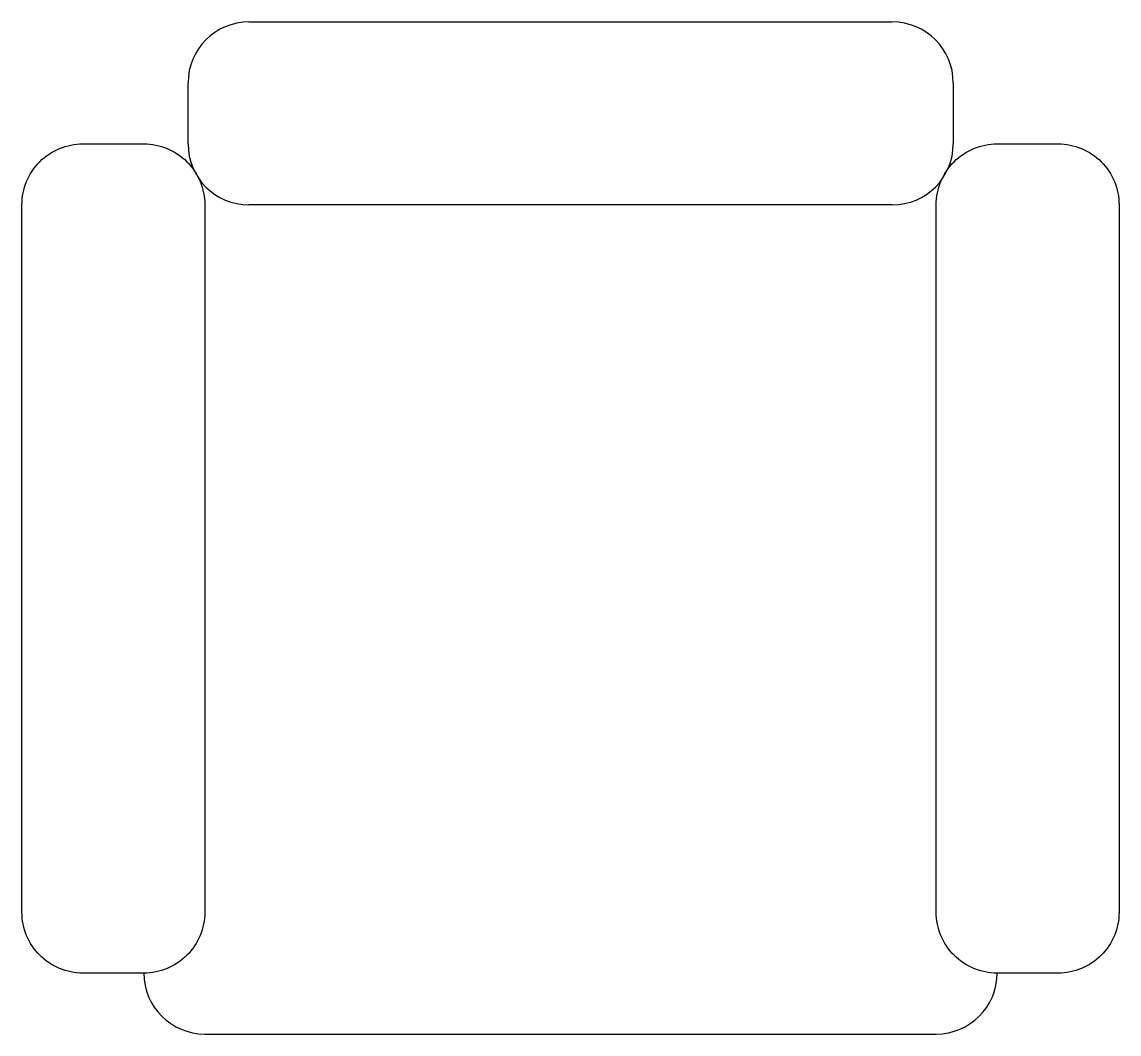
# Model space of a CAD drawing. Extents: x 72.701 to 73.601, y 46.051 to 46.881.
import ezdxf

# ---------------------------------------------------------------- set-up
doc = ezdxf.new("R2010")
doc.units = 0
doc.layers.get('0').update_dxf_attribs({"linetype": 'CONTINUOUS'})

msp = doc.modelspace()

# ---------------------------------------------------------------- linework, layer by layer
at = {"color": 0}
for p, q in [((72.88762, 46.88059, -0.42203), (73.41537, 46.88059, -0.42203)), ((72.83762, 46.78059, -0.42203), (72.83762, 46.83059, -0.42203)), ((73.46537, 46.83059, -0.42203), (73.46537, 46.78059, -0.42203)), ((73.41537, 46.73059, -0.42203), (72.88762, 46.73059, -0.42203)), ((72.85138, 46.05059, -0.42203), (73.45138, 46.05059, -0.42203))]:
    msp.add_line(p, q, dxfattribs=at)
for points in [[(72.75138, 46.78059), (72.80138, 46.78059, -0.414214), (72.85138, 46.73059), (72.85138, 46.15059, -0.414214), (72.80138, 46.10059), (72.75138, 46.10059, -0.414214), (72.70138, 46.15059), (72.70138, 46.73059, -0.414214)], [(73.50138, 46.78059), (73.55138, 46.78059, -0.414214), (73.60138, 46.73059), (73.60138, 46.15059, -0.414214), (73.55138, 46.10059), (73.50138, 46.10059, -0.414214), (73.45138, 46.15059), (73.45138, 46.73059, -0.414214)]]:
    msp.add_lwpolyline(points, format="xyb", close=True, dxfattribs=at)
for centre, start, end in [((72.88762, 46.83059, -0.42203), 90, 180), ((73.41537, 46.83059, -0.42203), 0, 90), ((72.88762, 46.78059, -0.42203), 180, 270), ((73.41537, 46.78059, -0.42203), 270, 0), ((72.85138, 46.10059, -0.42203), 180, 270), ((73.45138, 46.10059, -0.42203), 270, 0)]:
    msp.add_arc(centre, 0.05, start, end, dxfattribs=at)

doc.saveas('drawing.dxf')
